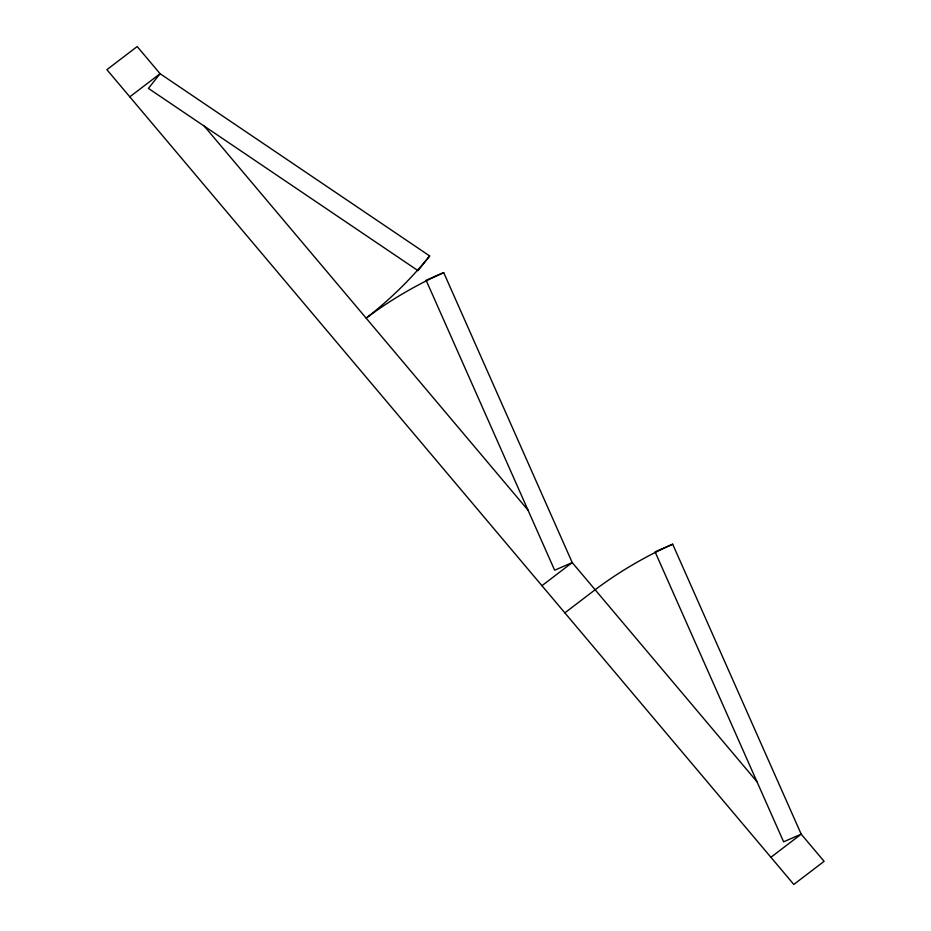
<?xml version="1.0" encoding="UTF-8"?>
<svg xmlns="http://www.w3.org/2000/svg" width="931" height="931" viewBox="0 0 931 931"><rect width="100%" height="100%" fill="white"/><g stroke="black" fill="none" stroke-linecap="round" stroke-linejoin="round"><path stroke-width="1.4" d="M129.805 96.836L160.085 73.712L429.668 255.955L418.007 270.642L148.425 88.387L160.085 73.712L137.183 46.55L106.902 69.674L793.817 884.45L824.098 861.326L801.195 834.164L672.682 544.204L655.098 551.862L783.611 841.822L801.195 834.164L770.915 857.288M541.947 585.692L572.228 562.58L443.715 272.62L426.119 280.266L554.643 570.226L572.228 562.58L756.961 781.703M564.849 612.854L595.13 589.742A371.027 340.769 -21.4 0 1 672.671 544.216M204.32 126.185L527.993 510.107M443.703 272.62A371.027 340.769 -21.4 0 0 366.151 318.146A371.027 340.769 -21.4 0 0 429.656 255.967"/></g></svg>
